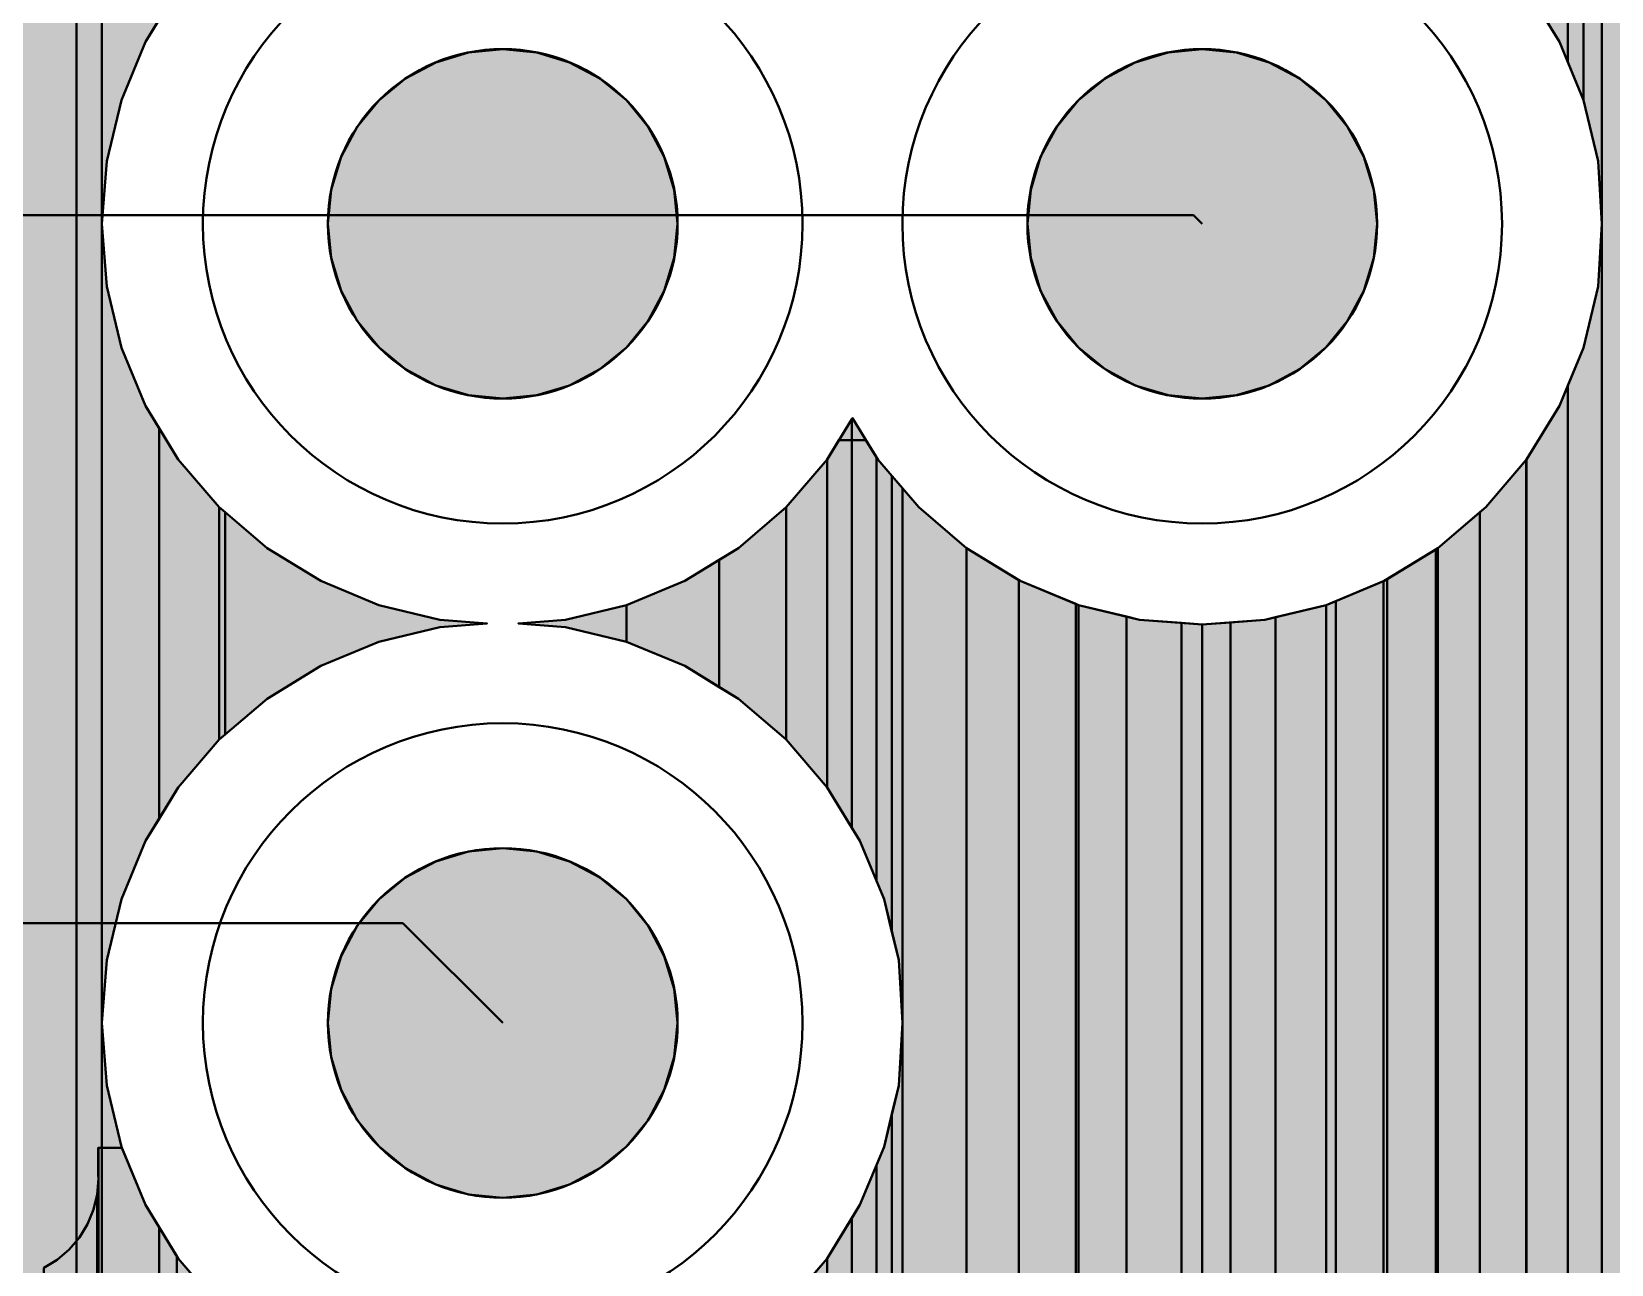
# Model space of a CAD drawing. Header units: millimetres. Extents: x 2 to 110, y 3 to 56.
# Drawn here: x 77.557 to 81.572, y 41.95 to 45.085 of the extents above; entities that cross this region are included whole.
import ezdxf

# ---------------------------------------------------------------- set-up
doc = ezdxf.new("R2010")
doc.units = ezdxf.units.MM
for name, color, linetype in [('bottom_copper', 7, 'Continuous'), ('drill_plated', 7, 'Continuous'), ('top_copper', 7, 'Continuous')]:
    doc.layers.add(name, color=color, linetype=linetype)

# ---------------------------------------------------------------- blocks, each defined once
blk = doc.blocks.new('Block21495')
at = {"layer": 'bottom_copper', "lineweight": 40}
for points in [[(1.9161, 23.8992), (1.8119, 23.8561), (1.8046, 23.8516), (1.8046, 49.3173), (1.8114, 49.3284), (1.8764, 49.4854), (1.9161, 49.6506), (1.9161, 23.8992)], [(1.8046, 41.058), (1.7952, 41.2174), (1.7579, 41.3729), (1.7179, 41.4695), (1.7179, 49.178), (1.7226, 49.1835), (1.8046, 49.3173), (1.8046, 41.058)], [(1.7179, 41.4695), (1.6967, 41.5207), (1.6131, 41.657), (1.601, 41.6712), (1.601, 49.0447), (1.6123, 49.0543), (1.7179, 49.178), (1.7179, 41.4695)], [(1.8046, 23.8516), (1.7179, 23.7984), (1.7179, 40.6465), (1.7579, 40.7431), (1.7952, 40.8986), (1.8046, 41.058), (1.8046, 23.8516)], [(1.7179, 23.7984), (1.6756, 23.7725), (1.6123, 23.7184), (1.6123, 40.4581), (1.6131, 40.459), (1.6967, 40.5953), (1.7179, 40.6465), (1.7179, 23.7984)], [(0, 39.2571), (-0.0201, 39.3409), (-0.0813, 39.4887), (-0.102, 39.5223), (-0.102, 40.5617), (-0.1004, 40.5642), (-0.0359, 40.459), (0, 40.417), (0, 39.2571)], [(1.6123, 23.7184), (1.554, 23.6686), (1.4946, 23.5991), (1.4946, 40.3249), (1.5092, 40.3374), (1.6123, 40.4581), (1.6123, 23.7184)], [(0.0266, 39.026), (0.0172, 39.1854), (0, 39.2571), (0, 40.417), (0.0266, 40.3859), (0.0266, 39.026)], [(0.1896, 24.7249), (0.0832, 24.7166), (0.0266, 24.703), (0.0266, 40.3859), (0.068, 40.3374), (0.1896, 40.2335), (0.1896, 24.7249)], [(1.4946, 23.5991), (1.4501, 23.547), (1.3821, 23.4361), (1.3821, 40.2301), (1.3876, 40.2335), (1.4946, 40.3249), (1.4946, 23.5991)], [(0.3222, 24.7229), (0.2426, 24.7291), (0.1896, 24.7249), (0.1896, 40.2335), (0.3222, 40.1522), (0.3222, 24.7229)], [(1.3821, 23.4361), (1.3665, 23.4107), (1.3053, 23.2629), (1.268, 23.1074), (1.2586, 22.9875), (1.2586, 40.1544), (1.3821, 40.2301), (1.3821, 23.4361)], [(0.4671, 24.701), (0.402, 24.7166), (0.3222, 24.7229), (0.3222, 40.1522), (0.3259, 40.1499), (0.4671, 40.0914), (0.4671, 24.701)], [(1.2492, 23.8694), (1.2119, 24.0249), (1.1507, 24.1727), (1.1281, 24.2095), (1.1281, 40.0989), (1.2492, 40.149), (1.2492, 23.8694)], [(1.2586, 23.71), (1.2492, 23.8694), (1.2492, 40.149), (1.2513, 40.1499), (1.2586, 40.1544), (1.2586, 23.71)], [(0.5963, 24.6632), (0.5575, 24.6793), (0.4671, 24.701), (0.4671, 40.0914), (0.4737, 40.0887), (0.5963, 40.0593), (0.5963, 24.6632)], [(1.1281, 24.2095), (1.0671, 24.309), (0.9752, 24.4166), (0.9752, 40.0579), (1.1035, 40.0887), (1.1281, 40.0989), (1.1281, 24.2095)], [(0.7357, 24.5995), (0.7053, 24.6181), (0.5963, 24.6632), (0.5963, 40.0593), (0.6292, 40.0514), (0.7357, 40.043), (0.7357, 24.5995)], [(0.8604, 24.5184), (0.8416, 24.5345), (0.7357, 24.5995), (0.7357, 40.043), (0.7886, 40.0389), (0.8604, 40.0445), (0.8604, 24.5184)], [(0.9752, 24.4166), (0.9632, 24.4306), (0.8604, 24.5184), (0.8604, 40.0445), (0.948, 40.0514), (0.9752, 40.0579), (0.9752, 24.4166)], [(0.0266, 24.703), (0, 24.6966), (0, 38.7949), (0.0172, 38.8666), (0.0266, 39.026), (0.0266, 24.703)], [(0, 24.6966), (-0.0723, 24.6793), (-0.102, 24.667), (-0.102, 38.5297), (-0.0813, 38.5633), (-0.0201, 38.7111), (0, 38.7949), (0, 24.6966)]]:
    blk.add_hatch(color=7, dxfattribs=at).paths.add_polyline_path(points, flags=0)
at = {"layer": 'bottom_copper', "color": 7, "lineweight": 40}
for points in [[(1.9161, 23.8992), (1.8119, 23.8561), (1.8046, 23.8516), (1.8046, 49.3173), (1.8114, 49.3284), (1.8764, 49.4854), (1.9161, 49.6506), (1.9161, 23.8992)], [(1.8046, 41.058), (1.7952, 41.2174), (1.7579, 41.3729), (1.7179, 41.4695), (1.7179, 49.178), (1.7226, 49.1835), (1.8046, 49.3173), (1.8046, 41.058)], [(1.7179, 41.4695), (1.6967, 41.5207), (1.6131, 41.657), (1.601, 41.6712), (1.601, 49.0447), (1.6123, 49.0543), (1.7179, 49.178), (1.7179, 41.4695)], [(1.8046, 23.8516), (1.7179, 23.7984), (1.7179, 40.6465), (1.7579, 40.7431), (1.7952, 40.8986), (1.8046, 41.058), (1.8046, 23.8516)], [(1.7179, 23.7984), (1.6756, 23.7725), (1.6123, 23.7184), (1.6123, 40.4581), (1.6131, 40.459), (1.6967, 40.5953), (1.7179, 40.6465), (1.7179, 23.7984)], [(0, 39.2571), (-0.0201, 39.3409), (-0.0813, 39.4887), (-0.102, 39.5223), (-0.102, 40.5617), (-0.1004, 40.5642), (-0.0359, 40.459), (0, 40.417), (0, 39.2571)], [(1.6123, 23.7184), (1.554, 23.6686), (1.4946, 23.5991), (1.4946, 40.3249), (1.5092, 40.3374), (1.6123, 40.4581), (1.6123, 23.7184)], [(0.0266, 39.026), (0.0172, 39.1854), (0, 39.2571), (0, 40.417), (0.0266, 40.3859), (0.0266, 39.026)], [(0.1896, 24.7249), (0.0832, 24.7166), (0.0266, 24.703), (0.0266, 40.3859), (0.068, 40.3374), (0.1896, 40.2335), (0.1896, 24.7249)], [(1.4946, 23.5991), (1.4501, 23.547), (1.3821, 23.4361), (1.3821, 40.2301), (1.3876, 40.2335), (1.4946, 40.3249), (1.4946, 23.5991)], [(0.3222, 24.7229), (0.2426, 24.7291), (0.1896, 24.7249), (0.1896, 40.2335), (0.3222, 40.1522), (0.3222, 24.7229)], [(1.3821, 23.4361), (1.3665, 23.4107), (1.3053, 23.2629), (1.268, 23.1074), (1.2586, 22.9875), (1.2586, 40.1544), (1.3821, 40.2301), (1.3821, 23.4361)], [(0.4671, 24.701), (0.402, 24.7166), (0.3222, 24.7229), (0.3222, 40.1522), (0.3259, 40.1499), (0.4671, 40.0914), (0.4671, 24.701)], [(1.2492, 23.8694), (1.2119, 24.0249), (1.1507, 24.1727), (1.1281, 24.2095), (1.1281, 40.0989), (1.2492, 40.149), (1.2492, 23.8694)], [(1.2586, 23.71), (1.2492, 23.8694), (1.2492, 40.149), (1.2513, 40.1499), (1.2586, 40.1544), (1.2586, 23.71)], [(0.5963, 24.6632), (0.5575, 24.6793), (0.4671, 24.701), (0.4671, 40.0914), (0.4737, 40.0887), (0.5963, 40.0593), (0.5963, 24.6632)], [(1.1281, 24.2095), (1.0671, 24.309), (0.9752, 24.4166), (0.9752, 40.0579), (1.1035, 40.0887), (1.1281, 40.0989), (1.1281, 24.2095)], [(0.7357, 24.5995), (0.7053, 24.6181), (0.5963, 24.6632), (0.5963, 40.0593), (0.6292, 40.0514), (0.7357, 40.043), (0.7357, 24.5995)], [(0.8604, 24.5184), (0.8416, 24.5345), (0.7357, 24.5995), (0.7357, 40.043), (0.7886, 40.0389), (0.8604, 40.0445), (0.8604, 24.5184)], [(0.9752, 24.4166), (0.9632, 24.4306), (0.8604, 24.5184), (0.8604, 40.0445), (0.948, 40.0514), (0.9752, 40.0579), (0.9752, 24.4166)], [(0.0266, 24.703), (0, 24.6966), (0, 38.7949), (0.0172, 38.8666), (0.0266, 39.026), (0.0266, 24.703)], [(0, 24.6966), (-0.0723, 24.6793), (-0.102, 24.667), (-0.102, 38.5297), (-0.0813, 38.5633), (-0.0201, 38.7111), (0, 38.7949), (0, 24.6966)]]:
    blk.add_lwpolyline(points, close=True, dxfattribs=at)
blk = doc.blocks.new('Block22362')
at = {"layer": 'bottom_copper', "lineweight": 40}
for points in [[(1.5279, 24.667), (1.465, 24.641), (1.465, 38.427), (1.5279, 38.5297), (1.5279, 24.667)], [(1.465, 24.641), (1.4098, 24.6181), (1.4098, 38.3624), (1.465, 38.427), (1.465, 24.641)]]:
    blk.add_hatch(color=7, dxfattribs=at).paths.add_polyline_path(points, flags=0)
at = {"layer": 'bottom_copper', "color": 7, "lineweight": 40}
for points in [[(1.5279, 24.667), (1.465, 24.641), (1.465, 38.427), (1.5279, 38.5297), (1.5279, 24.667)], [(1.465, 24.641), (1.4098, 24.6181), (1.4098, 38.3624), (1.465, 38.427), (1.465, 24.641)]]:
    blk.add_lwpolyline(points, close=True, dxfattribs=at)
blk = doc.blocks.new('Block23461')
at = {"layer": 'bottom_copper', "lineweight": 40}
for points in [[(2.097, 2.436), (1.9521, 2.5248), (1.9521, 48.8753), (1.9849, 48.8552), (2.097, 48.8088), (2.097, 2.436)], [(2.1614, 2.381), (2.097, 2.436), (2.097, 48.8088), (2.1419, 48.7902), (2.1614, 48.7855), (2.1614, 2.381)], [(2.3071, 41.5773), (2.2724, 41.5207), (2.2112, 41.3729), (2.1739, 41.2174), (2.1614, 41.058), (2.1614, 48.7855), (2.3071, 48.7505), (2.3071, 41.5773)], [(2.3071, 39.5453), (2.2724, 39.4887), (2.2112, 39.3409), (2.1739, 39.1854), (2.1614, 39.026), (2.1614, 41.058), (2.1739, 40.8986), (2.2112, 40.7431), (2.2724, 40.5953), (2.3071, 40.5387), (2.3071, 39.5453)], [(2.4599, 39.7466), (2.356, 39.625), (2.3071, 39.5453), (2.3071, 40.5387), (2.356, 40.459), (2.4599, 40.3374), (2.4599, 39.7466)], [(2.4748, 39.7594), (2.4599, 39.7466), (2.4599, 40.3374), (2.4748, 40.3246), (2.4748, 39.7594)], [(2.3071, 2.2309), (2.2262, 2.3257), (2.1614, 2.381), (2.1614, 39.026), (2.1739, 38.8666), (2.2112, 38.7111), (2.2724, 38.5633), (2.3071, 38.5067), (2.3071, 2.2309)], [(2.4599, 1.968), (2.4253, 2.0516), (2.3365, 2.1965), (2.3071, 2.2309), (2.3071, 38.5067), (2.356, 38.427), (2.4599, 38.3054), (2.4599, 1.968)]]:
    blk.add_hatch(color=7, dxfattribs=at).paths.add_polyline_path(points, flags=0)
at = {"layer": 'bottom_copper', "color": 7, "lineweight": 40}
for points in [[(2.097, 2.436), (1.9521, 2.5248), (1.9521, 48.8753), (1.9849, 48.8552), (2.097, 48.8088), (2.097, 2.436)], [(2.1614, 2.381), (2.097, 2.436), (2.097, 48.8088), (2.1419, 48.7902), (2.1614, 48.7855), (2.1614, 2.381)], [(2.3071, 41.5773), (2.2724, 41.5207), (2.2112, 41.3729), (2.1739, 41.2174), (2.1614, 41.058), (2.1614, 48.7855), (2.3071, 48.7505), (2.3071, 41.5773)], [(2.3071, 39.5453), (2.2724, 39.4887), (2.2112, 39.3409), (2.1739, 39.1854), (2.1614, 39.026), (2.1614, 41.058), (2.1739, 40.8986), (2.2112, 40.7431), (2.2724, 40.5953), (2.3071, 40.5387), (2.3071, 39.5453)], [(2.4599, 39.7466), (2.356, 39.625), (2.3071, 39.5453), (2.3071, 40.5387), (2.356, 40.459), (2.4599, 40.3374), (2.4599, 39.7466)], [(2.4748, 39.7594), (2.4599, 39.7466), (2.4599, 40.3374), (2.4748, 40.3246), (2.4748, 39.7594)], [(2.3071, 2.2309), (2.2262, 2.3257), (2.1614, 2.381), (2.1614, 39.026), (2.1739, 38.8666), (2.2112, 38.7111), (2.2724, 38.5633), (2.3071, 38.5067), (2.3071, 2.2309)], [(2.4599, 1.968), (2.4253, 2.0516), (2.3365, 2.1965), (2.3071, 2.2309), (2.3071, 38.5067), (2.356, 38.427), (2.4599, 38.3054), (2.4599, 1.968)]]:
    blk.add_lwpolyline(points, close=True, dxfattribs=at)
blk = doc.blocks.new('Block61565')
at = {"layer": 'top_copper', "lineweight": 40}
for points in [[(3.9138, 10.0866), (3.8526, 10.2344), (3.769, 10.3707), (3.6651, 10.4923), (3.6651, 16.6807), (3.9138, 16.6807), (3.9138, 10.0866)], [(3.9605, 9.7717), (3.9511, 9.9311), (3.9138, 10.0866), (3.9138, 16.6807), (3.9605, 16.6807), (3.9605, 9.7717)], [(6.2117, 5.8347), (6.0074, 5.8347), (5.9925, 5.8359), (5.9327, 5.8312), (5.8744, 5.8172), (5.819, 5.7942), (5.7679, 5.7629), (5.7223, 5.7239), (5.7125, 5.7126), (3.9605, 3.9606), (3.9605, 16.6807), (6.2117, 16.6807), (6.2117, 5.8347)], [(3.9605, 3.9606), (3.769, 3.7691), (3.769, 9.1727), (3.8526, 9.309), (3.9138, 9.4568), (3.9511, 9.6123), (3.9605, 9.7717), (3.9605, 3.9606)], [(2.1165, 8.1012), (2.0746, 8.2024), (1.991, 8.3387), (1.991, 9.1727), (2.0212, 9.222), (2.0898, 9.222), (2.1165, 9.1784), (2.1165, 8.1012)], [(1.991, 8.3387), (1.8871, 8.4603), (1.8871, 9.0511), (1.991, 9.1727), (1.991, 8.3387)], [(2.1825, 7.7397), (2.1731, 7.8991), (2.1358, 8.0546), (2.1165, 8.1012), (2.1165, 9.1784), (2.12, 9.1727), (2.1825, 9.0996), (2.1825, 7.7397)], [(3.769, 3.7691), (3.5435, 3.5436), (3.5435, 8.9472), (3.6651, 9.0511), (3.769, 9.1727), (3.769, 3.7691)], [(2.3455, 2.3455), (2.1825, 2.1825), (2.1825, 9.0996), (2.2239, 9.0511), (2.3455, 8.9472), (2.3455, 2.3455)], [(1.8871, 8.4603), (1.7655, 8.5642), (1.717, 8.5939), (1.717, 8.9175), (1.7655, 8.9472), (1.8871, 9.0511), (1.8871, 8.4603)], [(1.717, 8.5939), (1.6292, 8.6478), (1.4814, 8.709), (1.4814, 8.8024), (1.6292, 8.8636), (1.717, 8.9175), (1.717, 8.5939)], [(2.6296, 2.6296), (2.3455, 2.3455), (2.3455, 8.9472), (2.4818, 8.8636), (2.6296, 8.8024), (2.6296, 2.6296)], [(3.5435, 3.5436), (3.2594, 3.2595), (3.2594, 8.8024), (3.4072, 8.8636), (3.5435, 8.9472), (3.5435, 3.5436)], [(1.4814, 8.709), (1.3259, 8.7463), (1.2063, 8.7557), (1.3259, 8.7651), (1.4814, 8.8024), (1.4814, 8.709)], [(2.9445, 2.9446), (2.6296, 2.6296), (2.6296, 8.8024), (2.7851, 8.7651), (2.9445, 8.7526), (2.9445, 2.9446)], [(3.2594, 3.2595), (2.9445, 2.9446), (2.9445, 8.7526), (3.1039, 8.7651), (3.2594, 8.8024), (3.2594, 3.2595)], [(2.1825, 2.1825), (2.1165, 2.1165), (2.1165, 7.3782), (2.1358, 7.4248), (2.1731, 7.5803), (2.1825, 7.7397), (2.1825, 2.1825)], [(0.1391, 7.3437), (0.1383, 7.3536), (0.1383, 7.4222), (0.1391, 7.4222), (0.1391, 7.3437)], [(0.3385, 0.3385), (0.1391, 0.1391), (0.1391, 7.4222), (0.1983, 7.4222), (0.2584, 7.277), (0.3385, 7.1464), (0.3385, 0.3385)], [(2.1165, 2.1165), (1.991, 1.991), (1.991, 7.1407), (2.0746, 7.277), (2.1165, 7.3782), (2.1165, 2.1165)], [(0.1391, 0.1391), (0.136, 0.136), (0.136, 7.3038), (0.1391, 7.3437), (0.1391, 0.1391)], [(0.136, 0.136), (0, 0), (0, 7.1167), (0.0341, 7.1376), (0.0645, 7.1635), (0.0904, 7.1939), (0.1113, 7.228), (0.1266, 7.265), (0.136, 7.3038), (0.136, 0.136)], [(0.4459, 0.4459), (0.3385, 0.3385), (0.3385, 7.1464), (0.342, 7.1407), (0.4459, 7.0191), (0.4459, 0.4459)], [(1.991, 1.991), (1.8871, 1.8871), (1.8871, 7.0191), (1.991, 7.1407), (1.991, 1.991)]]:
    blk.add_hatch(color=7, dxfattribs=at).paths.add_polyline_path(points, flags=0)
at = {"layer": 'top_copper', "color": 7, "lineweight": 40}
for points in [[(3.9138, 10.0866), (3.8526, 10.2344), (3.769, 10.3707), (3.6651, 10.4923), (3.6651, 16.6807), (3.9138, 16.6807), (3.9138, 10.0866)], [(3.9605, 9.7717), (3.9511, 9.9311), (3.9138, 10.0866), (3.9138, 16.6807), (3.9605, 16.6807), (3.9605, 9.7717)], [(6.2117, 5.8347), (6.0074, 5.8347), (5.9925, 5.8359), (5.9327, 5.8312), (5.8744, 5.8172), (5.819, 5.7942), (5.7679, 5.7629), (5.7223, 5.7239), (5.7125, 5.7126), (3.9605, 3.9606), (3.9605, 16.6807), (6.2117, 16.6807), (6.2117, 5.8347)], [(3.9605, 3.9606), (3.769, 3.7691), (3.769, 9.1727), (3.8526, 9.309), (3.9138, 9.4568), (3.9511, 9.6123), (3.9605, 9.7717), (3.9605, 3.9606)], [(2.1165, 8.1012), (2.0746, 8.2024), (1.991, 8.3387), (1.991, 9.1727), (2.0212, 9.222), (2.0898, 9.222), (2.1165, 9.1784), (2.1165, 8.1012)], [(1.991, 8.3387), (1.8871, 8.4603), (1.8871, 9.0511), (1.991, 9.1727), (1.991, 8.3387)], [(2.1825, 7.7397), (2.1731, 7.8991), (2.1358, 8.0546), (2.1165, 8.1012), (2.1165, 9.1784), (2.12, 9.1727), (2.1825, 9.0996), (2.1825, 7.7397)], [(3.769, 3.7691), (3.5435, 3.5436), (3.5435, 8.9472), (3.6651, 9.0511), (3.769, 9.1727), (3.769, 3.7691)], [(2.3455, 2.3455), (2.1825, 2.1825), (2.1825, 9.0996), (2.2239, 9.0511), (2.3455, 8.9472), (2.3455, 2.3455)], [(1.8871, 8.4603), (1.7655, 8.5642), (1.717, 8.5939), (1.717, 8.9175), (1.7655, 8.9472), (1.8871, 9.0511), (1.8871, 8.4603)], [(1.717, 8.5939), (1.6292, 8.6478), (1.4814, 8.709), (1.4814, 8.8024), (1.6292, 8.8636), (1.717, 8.9175), (1.717, 8.5939)], [(2.6296, 2.6296), (2.3455, 2.3455), (2.3455, 8.9472), (2.4818, 8.8636), (2.6296, 8.8024), (2.6296, 2.6296)], [(3.5435, 3.5436), (3.2594, 3.2595), (3.2594, 8.8024), (3.4072, 8.8636), (3.5435, 8.9472), (3.5435, 3.5436)], [(1.4814, 8.709), (1.3259, 8.7463), (1.2063, 8.7557), (1.3259, 8.7651), (1.4814, 8.8024), (1.4814, 8.709)], [(2.9445, 2.9446), (2.6296, 2.6296), (2.6296, 8.8024), (2.7851, 8.7651), (2.9445, 8.7526), (2.9445, 2.9446)], [(3.2594, 3.2595), (2.9445, 2.9446), (2.9445, 8.7526), (3.1039, 8.7651), (3.2594, 8.8024), (3.2594, 3.2595)], [(2.1825, 2.1825), (2.1165, 2.1165), (2.1165, 7.3782), (2.1358, 7.4248), (2.1731, 7.5803), (2.1825, 7.7397), (2.1825, 2.1825)], [(0.1391, 7.3437), (0.1383, 7.3536), (0.1383, 7.4222), (0.1391, 7.4222), (0.1391, 7.3437)], [(0.3385, 0.3385), (0.1391, 0.1391), (0.1391, 7.4222), (0.1983, 7.4222), (0.2584, 7.277), (0.3385, 7.1464), (0.3385, 0.3385)], [(2.1165, 2.1165), (1.991, 1.991), (1.991, 7.1407), (2.0746, 7.277), (2.1165, 7.3782), (2.1165, 2.1165)], [(0.1391, 0.1391), (0.136, 0.136), (0.136, 7.3038), (0.1391, 7.3437), (0.1391, 0.1391)], [(0.136, 0.136), (0, 0), (0, 7.1167), (0.0341, 7.1376), (0.0645, 7.1635), (0.0904, 7.1939), (0.1113, 7.228), (0.1266, 7.265), (0.136, 7.3038), (0.136, 0.136)], [(0.4459, 0.4459), (0.3385, 0.3385), (0.3385, 7.1464), (0.342, 7.1407), (0.4459, 7.0191), (0.4459, 0.4459)], [(1.991, 1.991), (1.8871, 1.8871), (1.8871, 7.0191), (1.991, 7.1407), (1.991, 1.991)]]:
    blk.add_lwpolyline(points, close=True, dxfattribs=at)

msp = doc.modelspace()

# ---------------------------------------------------------------- hatches: boundary and pattern name
at = {"layer": 'bottom_copper', "lineweight": 40}
for points in [[(79.19, 44.5093), (79.1647, 44.4259), (79.1236, 44.349), (79.0683, 44.2817), (79.001, 44.2264), (78.9241, 44.1853), (78.8407, 44.16), (78.754, 44.1515), (78.6673, 44.16), (78.5839, 44.1853), (78.507, 44.2264), (78.4397, 44.2817), (78.3844, 44.349), (78.3433, 44.4259), (78.318, 44.5093), (78.3095, 44.596), (78.318, 44.6827), (78.3433, 44.7661), (78.3844, 44.843), (78.4397, 44.9103), (78.507, 44.9656), (78.5839, 45.0067), (78.6673, 45.032), (78.754, 45.0405), (78.8407, 45.032), (78.9241, 45.0067), (79.001, 44.9656), (79.0683, 44.9103), (79.1236, 44.843), (79.1647, 44.7661), (79.19, 44.6827), (79.1985, 44.596), (79.19, 44.5093)], [(80.968, 44.5093), (80.9427, 44.4259), (80.9016, 44.349), (80.8463, 44.2817), (80.779, 44.2264), (80.7021, 44.1853), (80.6187, 44.16), (80.532, 44.1515), (80.4453, 44.16), (80.3619, 44.1853), (80.285, 44.2264), (80.2177, 44.2817), (80.1624, 44.349), (80.1213, 44.4259), (80.096, 44.5093), (80.0875, 44.596), (80.096, 44.6827), (80.1213, 44.7661), (80.1624, 44.843), (80.2177, 44.9103), (80.285, 44.9656), (80.3619, 45.0067), (80.4453, 45.032), (80.532, 45.0405), (80.6187, 45.032), (80.7021, 45.0067), (80.779, 44.9656), (80.8463, 44.9103), (80.9016, 44.843), (80.9427, 44.7661), (80.968, 44.6827), (80.9765, 44.596), (80.968, 44.5093)], [(79.6414, 43.0603), (79.5785, 43.163), (79.4746, 43.2846), (79.353, 43.3885), (79.2167, 43.4721), (79.0689, 43.5333), (78.9134, 43.5706), (78.7938, 43.58), (78.9134, 43.5894), (79.0689, 43.6267), (79.2167, 43.6879), (79.353, 43.7715), (79.4746, 43.8754), (79.5785, 43.997), (79.6414, 44.0997), (79.6414, 43.0603)], [(78.5946, 43.5706), (78.4391, 43.5333), (78.2913, 43.4721), (78.155, 43.3885), (78.0483, 43.2974), (78.0483, 43.8626), (78.155, 43.7715), (78.2913, 43.6879), (78.4391, 43.6267), (78.5946, 43.5894), (78.7142, 43.58), (78.5946, 43.5706)], [(79.19, 42.4773), (79.1647, 42.3939), (79.1236, 42.317), (79.0683, 42.2497), (79.001, 42.1944), (78.9241, 42.1533), (78.8407, 42.128), (78.754, 42.1195), (78.6673, 42.128), (78.5839, 42.1533), (78.507, 42.1944), (78.4397, 42.2497), (78.3844, 42.317), (78.3433, 42.3939), (78.318, 42.4773), (78.3095, 42.564), (78.318, 42.6507), (78.3433, 42.7341), (78.3844, 42.811), (78.4397, 42.8783), (78.507, 42.9336), (78.5839, 42.9747), (78.6673, 43), (78.754, 43.0085), (78.8407, 43), (78.9241, 42.9747), (79.001, 42.9336), (79.0683, 42.8783), (79.1236, 42.811), (79.1647, 42.7341), (79.19, 42.6507), (79.1985, 42.564), (79.19, 42.4773)]]:
    msp.add_hatch(color=7, dxfattribs=at).paths.add_polyline_path(points, flags=0)
at = {"layer": 'drill_plated', "lineweight": 40}
for points in [[(79.19, 44.5093), (79.1647, 44.4259), (79.1236, 44.349), (79.0683, 44.2817), (79.001, 44.2264), (78.9241, 44.1853), (78.8407, 44.16), (78.754, 44.1515), (78.6673, 44.16), (78.5839, 44.1853), (78.507, 44.2264), (78.4397, 44.2817), (78.3844, 44.349), (78.3433, 44.4259), (78.318, 44.5093), (78.3095, 44.596), (78.318, 44.6827), (78.3433, 44.7661), (78.3844, 44.843), (78.4397, 44.9103), (78.507, 44.9656), (78.5839, 45.0067), (78.6673, 45.032), (78.754, 45.0405), (78.8407, 45.032), (78.9241, 45.0067), (79.001, 44.9656), (79.0683, 44.9103), (79.1236, 44.843), (79.1647, 44.7661), (79.19, 44.6827), (79.1985, 44.596), (79.19, 44.5093)], [(80.968, 44.5093), (80.9427, 44.4259), (80.9016, 44.349), (80.8463, 44.2817), (80.779, 44.2264), (80.7021, 44.1853), (80.6187, 44.16), (80.532, 44.1515), (80.4453, 44.16), (80.3619, 44.1853), (80.285, 44.2264), (80.2177, 44.2817), (80.1624, 44.349), (80.1213, 44.4259), (80.096, 44.5093), (80.0875, 44.596), (80.096, 44.6827), (80.1213, 44.7661), (80.1624, 44.843), (80.2177, 44.9103), (80.285, 44.9656), (80.3619, 45.0067), (80.4453, 45.032), (80.532, 45.0405), (80.6187, 45.032), (80.7021, 45.0067), (80.779, 44.9656), (80.8463, 44.9103), (80.9016, 44.843), (80.9427, 44.7661), (80.968, 44.6827), (80.9765, 44.596), (80.968, 44.5093)], [(79.19, 42.4773), (79.1647, 42.3939), (79.1236, 42.317), (79.0683, 42.2497), (79.001, 42.1944), (78.9241, 42.1533), (78.8407, 42.128), (78.754, 42.1195), (78.6673, 42.128), (78.5839, 42.1533), (78.507, 42.1944), (78.4397, 42.2497), (78.3844, 42.317), (78.3433, 42.3939), (78.318, 42.4773), (78.3095, 42.564), (78.318, 42.6507), (78.3433, 42.7341), (78.3844, 42.811), (78.4397, 42.8783), (78.507, 42.9336), (78.5839, 42.9747), (78.6673, 43), (78.754, 43.0085), (78.8407, 43), (78.9241, 42.9747), (79.001, 42.9336), (79.0683, 42.8783), (79.1236, 42.811), (79.1647, 42.7341), (79.19, 42.6507), (79.1985, 42.564), (79.19, 42.4773)]]:
    msp.add_hatch(color=7, dxfattribs=at).paths.add_polyline_path(points, flags=0)
at = {"layer": 'top_copper', "lineweight": 40}
for points in [[(79.19, 44.5093), (79.1647, 44.4259), (79.1236, 44.349), (79.0683, 44.2817), (79.001, 44.2264), (78.9241, 44.1853), (78.8407, 44.16), (78.754, 44.1515), (78.6673, 44.16), (78.5839, 44.1853), (78.507, 44.2264), (78.4397, 44.2817), (78.3844, 44.349), (78.3433, 44.4259), (78.318, 44.5093), (78.3095, 44.596), (78.318, 44.6827), (78.3433, 44.7661), (78.3844, 44.843), (78.4397, 44.9103), (78.507, 44.9656), (78.5839, 45.0067), (78.6673, 45.032), (78.754, 45.0405), (78.8407, 45.032), (78.9241, 45.0067), (79.001, 44.9656), (79.0683, 44.9103), (79.1236, 44.843), (79.1647, 44.7661), (79.19, 44.6827), (79.1985, 44.596), (79.19, 44.5093)], [(80.968, 44.5093), (80.9427, 44.4259), (80.9016, 44.349), (80.8463, 44.2817), (80.779, 44.2264), (80.7021, 44.1853), (80.6187, 44.16), (80.532, 44.1515), (80.4453, 44.16), (80.3619, 44.1853), (80.285, 44.2264), (80.2177, 44.2817), (80.1624, 44.349), (80.1213, 44.4259), (80.096, 44.5093), (80.0875, 44.596), (80.096, 44.6827), (80.1213, 44.7661), (80.1624, 44.843), (80.2177, 44.9103), (80.285, 44.9656), (80.3619, 45.0067), (80.4453, 45.032), (80.532, 45.0405), (80.6187, 45.032), (80.7021, 45.0067), (80.779, 44.9656), (80.8463, 44.9103), (80.9016, 44.843), (80.9427, 44.7661), (80.968, 44.6827), (80.9765, 44.596), (80.968, 44.5093)], [(79.19, 42.4773), (79.1647, 42.3939), (79.1236, 42.317), (79.0683, 42.2497), (79.001, 42.1944), (78.9241, 42.1533), (78.8407, 42.128), (78.754, 42.1195), (78.6673, 42.128), (78.5839, 42.1533), (78.507, 42.1944), (78.4397, 42.2497), (78.3844, 42.317), (78.3433, 42.3939), (78.318, 42.4773), (78.3095, 42.564), (78.318, 42.6507), (78.3433, 42.7341), (78.3844, 42.811), (78.4397, 42.8783), (78.507, 42.9336), (78.5839, 42.9747), (78.6673, 43), (78.754, 43.0085), (78.8407, 43), (78.9241, 42.9747), (79.001, 42.9336), (79.0683, 42.8783), (79.1236, 42.811), (79.1647, 42.7341), (79.19, 42.6507), (79.1985, 42.564), (79.19, 42.4773)]]:
    msp.add_hatch(color=7, dxfattribs=at).paths.add_polyline_path(points, flags=0)

# ---------------------------------------------------------------- linework, layer by layer
at = {"layer": 'bottom_copper', "color": 7, "lineweight": 40}
for p, q in [((77.9295, 45.195), (77.8459, 45.0587)), ((81.4401, 45.0587), (81.3565, 45.195)), ((77.8459, 45.0587), (77.7847, 44.9109)), ((81.5013, 44.9109), (81.4401, 45.0587)), ((77.7847, 44.9109), (77.7474, 44.7554)), ((81.5386, 44.7554), (81.5013, 44.9109)), ((77.7474, 44.7554), (77.7349, 44.596)), ((81.548, 44.596), (81.5386, 44.7554)), ((77.7349, 44.596), (77.7474, 44.4366)), ((81.5386, 44.4366), (81.548, 44.596)), ((77.7474, 44.4366), (77.7847, 44.2811)), ((81.5013, 44.2811), (81.5386, 44.4366)), ((77.7847, 44.2811), (77.8459, 44.1333)), ((81.4401, 44.1333), (81.5013, 44.2811)), ((77.8459, 44.1333), (77.9295, 43.997)), ((81.3565, 43.997), (81.4401, 44.1333)), ((79.5785, 43.997), (79.6414, 44.0997)), ((79.6414, 44.0997), (79.643, 44.1022)), ((79.6414, 43.0603), (79.6414, 44.0997)), ((79.6414, 44.0997), (79.6414, 43.0603)), ((79.643, 44.1022), (79.7075, 43.997)), ((77.9295, 43.997), (78.0334, 43.8754)), ((79.4746, 43.8754), (79.5785, 43.997)), ((79.7075, 43.997), (79.8114, 43.8754)), ((81.2526, 43.8754), (81.3565, 43.997)), ((78.0334, 43.8754), (78.0483, 43.8626)), ((78.0483, 43.2974), (78.0483, 43.8626)), ((78.0483, 43.8626), (78.155, 43.7715)), ((78.0483, 43.8626), (78.0483, 43.2974)), ((79.353, 43.7715), (79.4746, 43.8754)), ((79.8114, 43.8754), (79.933, 43.7715)), ((81.131, 43.7715), (81.2526, 43.8754)), ((78.155, 43.7715), (78.2913, 43.6879)), ((79.2167, 43.6879), (79.353, 43.7715)), ((79.933, 43.7715), (80.0693, 43.6879)), ((80.9947, 43.6879), (81.131, 43.7715)), ((78.2913, 43.6879), (78.4391, 43.6267)), ((79.0689, 43.6267), (79.2167, 43.6879)), ((80.0693, 43.6879), (80.2171, 43.6267)), ((80.8469, 43.6267), (80.9947, 43.6879)), ((78.4391, 43.6267), (78.5946, 43.5894)), ((78.9134, 43.5894), (79.0689, 43.6267)), ((80.2171, 43.6267), (80.3726, 43.5894)), ((80.6914, 43.5894), (80.8469, 43.6267)), ((78.5946, 43.5706), (78.4391, 43.5333)), ((78.5946, 43.5894), (78.7142, 43.58)), ((78.7142, 43.58), (78.5946, 43.5706)), ((78.7938, 43.58), (78.9134, 43.5894)), ((78.9134, 43.5706), (78.7938, 43.58)), ((79.0689, 43.5333), (78.9134, 43.5706)), ((80.3726, 43.5894), (80.532, 43.5769)), ((80.532, 43.5769), (80.6914, 43.5894)), ((78.4391, 43.5333), (78.2913, 43.4721)), ((79.2167, 43.4721), (79.0689, 43.5333)), ((78.2913, 43.4721), (78.155, 43.3885)), ((79.353, 43.3885), (79.2167, 43.4721)), ((78.155, 43.3885), (78.0483, 43.2974)), ((79.4746, 43.2846), (79.353, 43.3885)), ((78.0483, 43.2974), (78.0334, 43.2846)), ((78.0334, 43.2846), (77.9295, 43.163)), ((79.5785, 43.163), (79.4746, 43.2846)), ((77.9295, 43.163), (77.8459, 43.0267)), ((79.6414, 43.0603), (79.5785, 43.163)), ((79.6621, 43.0267), (79.6414, 43.0603)), ((77.8459, 43.0267), (77.7847, 42.8789)), ((79.7233, 42.8789), (79.6621, 43.0267)), ((77.7847, 42.8789), (77.7474, 42.7234)), ((79.7606, 42.7234), (79.7233, 42.8789)), ((77.7474, 42.7234), (77.7349, 42.564)), ((79.77, 42.564), (79.7606, 42.7234)), ((77.7349, 42.564), (77.7474, 42.4046)), ((79.7606, 42.4046), (79.77, 42.564)), ((77.7474, 42.4046), (77.7847, 42.2491)), ((79.7233, 42.2491), (79.7606, 42.4046)), ((77.7847, 42.2491), (77.8459, 42.1013)), ((79.6621, 42.1013), (79.7233, 42.2491)), ((77.8459, 42.1013), (77.9295, 41.965)), ((79.6414, 42.0677), (79.6621, 42.1013)), ((79.5785, 41.965), (79.6414, 42.0677)), ((79.6414, 28.205), (79.6414, 42.0677)), ((79.6414, 42.0677), (79.6414, 28.205)), ((77.9295, 41.965), (78.0334, 41.8434)), ((79.4746, 41.8434), (79.5785, 41.965))]:
    msp.add_line(p, q, dxfattribs=at)
for points in [[(79.19, 44.5093), (79.1647, 44.4259), (79.1236, 44.349), (79.0683, 44.2817), (79.001, 44.2264), (78.9241, 44.1853), (78.8407, 44.16), (78.754, 44.1515), (78.6673, 44.16), (78.5839, 44.1853), (78.507, 44.2264), (78.4397, 44.2817), (78.3844, 44.349), (78.3433, 44.4259), (78.318, 44.5093), (78.3095, 44.596), (78.318, 44.6827), (78.3433, 44.7661), (78.3844, 44.843), (78.4397, 44.9103), (78.507, 44.9656), (78.5839, 45.0067), (78.6673, 45.032), (78.754, 45.0405), (78.8407, 45.032), (78.9241, 45.0067), (79.001, 44.9656), (79.0683, 44.9103), (79.1236, 44.843), (79.1647, 44.7661), (79.19, 44.6827), (79.1985, 44.596), (79.19, 44.5093)], [(80.968, 44.5093), (80.9427, 44.4259), (80.9016, 44.349), (80.8463, 44.2817), (80.779, 44.2264), (80.7021, 44.1853), (80.6187, 44.16), (80.532, 44.1515), (80.4453, 44.16), (80.3619, 44.1853), (80.285, 44.2264), (80.2177, 44.2817), (80.1624, 44.349), (80.1213, 44.4259), (80.096, 44.5093), (80.0875, 44.596), (80.096, 44.6827), (80.1213, 44.7661), (80.1624, 44.843), (80.2177, 44.9103), (80.285, 44.9656), (80.3619, 45.0067), (80.4453, 45.032), (80.532, 45.0405), (80.6187, 45.032), (80.7021, 45.0067), (80.779, 44.9656), (80.8463, 44.9103), (80.9016, 44.843), (80.9427, 44.7661), (80.968, 44.6827), (80.9765, 44.596), (80.968, 44.5093)], [(79.6414, 43.0603), (79.5785, 43.163), (79.4746, 43.2846), (79.353, 43.3885), (79.2167, 43.4721), (79.0689, 43.5333), (78.9134, 43.5706), (78.7938, 43.58), (78.9134, 43.5894), (79.0689, 43.6267), (79.2167, 43.6879), (79.353, 43.7715), (79.4746, 43.8754), (79.5785, 43.997), (79.6414, 44.0997), (79.6414, 43.0603)], [(78.5946, 43.5706), (78.4391, 43.5333), (78.2913, 43.4721), (78.155, 43.3885), (78.0483, 43.2974), (78.0483, 43.8626), (78.155, 43.7715), (78.2913, 43.6879), (78.4391, 43.6267), (78.5946, 43.5894), (78.7142, 43.58), (78.5946, 43.5706)], [(79.19, 42.4773), (79.1647, 42.3939), (79.1236, 42.317), (79.0683, 42.2497), (79.001, 42.1944), (78.9241, 42.1533), (78.8407, 42.128), (78.754, 42.1195), (78.6673, 42.128), (78.5839, 42.1533), (78.507, 42.1944), (78.4397, 42.2497), (78.3844, 42.317), (78.3433, 42.3939), (78.318, 42.4773), (78.3095, 42.564), (78.318, 42.6507), (78.3433, 42.7341), (78.3844, 42.811), (78.4397, 42.8783), (78.507, 42.9336), (78.5839, 42.9747), (78.6673, 43), (78.754, 43.0085), (78.8407, 43), (78.9241, 42.9747), (79.001, 42.9336), (79.0683, 42.8783), (79.1236, 42.811), (79.1647, 42.7341), (79.19, 42.6507), (79.1985, 42.564), (79.19, 42.4773)]]:
    msp.add_lwpolyline(points, close=True, dxfattribs=at)
for centre, major_axis in [((78.754, 44.596), (0.762, 0)), ((80.532, 44.596), (0.762, 0)), ((78.754, 44.596), (0.4445, 0)), ((80.532, 44.596), (0.4445, 0)), ((78.754, 42.564), (0.762, 0)), ((78.754, 42.564), (0.4445, 0))]:
    msp.add_ellipse(centre, major_axis=major_axis, ratio=1, dxfattribs=at)
at = {"layer": 'drill_plated', "color": 7, "lineweight": 40}
for points in [[(79.19, 44.5093), (79.1647, 44.4259), (79.1236, 44.349), (79.0683, 44.2817), (79.001, 44.2264), (78.9241, 44.1853), (78.8407, 44.16), (78.754, 44.1515), (78.6673, 44.16), (78.5839, 44.1853), (78.507, 44.2264), (78.4397, 44.2817), (78.3844, 44.349), (78.3433, 44.4259), (78.318, 44.5093), (78.3095, 44.596), (78.318, 44.6827), (78.3433, 44.7661), (78.3844, 44.843), (78.4397, 44.9103), (78.507, 44.9656), (78.5839, 45.0067), (78.6673, 45.032), (78.754, 45.0405), (78.8407, 45.032), (78.9241, 45.0067), (79.001, 44.9656), (79.0683, 44.9103), (79.1236, 44.843), (79.1647, 44.7661), (79.19, 44.6827), (79.1985, 44.596), (79.19, 44.5093)], [(80.968, 44.5093), (80.9427, 44.4259), (80.9016, 44.349), (80.8463, 44.2817), (80.779, 44.2264), (80.7021, 44.1853), (80.6187, 44.16), (80.532, 44.1515), (80.4453, 44.16), (80.3619, 44.1853), (80.285, 44.2264), (80.2177, 44.2817), (80.1624, 44.349), (80.1213, 44.4259), (80.096, 44.5093), (80.0875, 44.596), (80.096, 44.6827), (80.1213, 44.7661), (80.1624, 44.843), (80.2177, 44.9103), (80.285, 44.9656), (80.3619, 45.0067), (80.4453, 45.032), (80.532, 45.0405), (80.6187, 45.032), (80.7021, 45.0067), (80.779, 44.9656), (80.8463, 44.9103), (80.9016, 44.843), (80.9427, 44.7661), (80.968, 44.6827), (80.9765, 44.596), (80.968, 44.5093)], [(79.19, 42.4773), (79.1647, 42.3939), (79.1236, 42.317), (79.0683, 42.2497), (79.001, 42.1944), (78.9241, 42.1533), (78.8407, 42.128), (78.754, 42.1195), (78.6673, 42.128), (78.5839, 42.1533), (78.507, 42.1944), (78.4397, 42.2497), (78.3844, 42.317), (78.3433, 42.3939), (78.318, 42.4773), (78.3095, 42.564), (78.318, 42.6507), (78.3433, 42.7341), (78.3844, 42.811), (78.4397, 42.8783), (78.507, 42.9336), (78.5839, 42.9747), (78.6673, 43), (78.754, 43.0085), (78.8407, 43), (78.9241, 42.9747), (79.001, 42.9336), (79.0683, 42.8783), (79.1236, 42.811), (79.1647, 42.7341), (79.19, 42.6507), (79.1985, 42.564), (79.19, 42.4773)]]:
    msp.add_lwpolyline(points, close=True, dxfattribs=at)
for centre in [(78.754, 44.596), (80.532, 44.596), (78.754, 42.564)]:
    msp.add_ellipse(centre, major_axis=(0.4445, 0), ratio=1, dxfattribs=at)
at = {"layer": 'top_copper', "color": 7, "lineweight": 40}
for p, q in [((81.4401, 45.0587), (81.3565, 45.195)), ((81.5013, 44.9109), (81.4401, 45.0587)), ((81.5386, 44.7554), (81.5013, 44.9109)), ((81.548, 44.596), (81.5386, 44.7554)), ((76.722, 44.6178), (80.5102, 44.6178)), ((80.5102, 44.6178), (80.532, 44.596)), ((81.5386, 44.4366), (81.548, 44.596)), ((81.5013, 44.2811), (81.5386, 44.4366)), ((81.4401, 44.1333), (81.5013, 44.2811)), ((81.3565, 43.997), (81.4401, 44.1333)), ((79.5785, 43.997), (79.6087, 44.0463)), ((79.6087, 44.0463), (79.6773, 44.0463)), ((79.6773, 44.0463), (79.7075, 43.997)), ((79.4746, 43.8754), (79.5785, 43.997)), ((79.7075, 43.997), (79.8114, 43.8754)), ((81.2526, 43.8754), (81.3565, 43.997)), ((79.353, 43.7715), (79.4746, 43.8754)), ((79.8114, 43.8754), (79.933, 43.7715)), ((81.131, 43.7715), (81.2526, 43.8754)), ((79.2167, 43.6879), (79.353, 43.7715)), ((79.933, 43.7715), (80.0693, 43.6879)), ((80.9947, 43.6879), (81.131, 43.7715)), ((79.0689, 43.6267), (79.2167, 43.6879)), ((80.0693, 43.6879), (80.2171, 43.6267)), ((80.8469, 43.6267), (80.9947, 43.6879)), ((78.9134, 43.5894), (79.0689, 43.6267)), ((80.2171, 43.6267), (80.3726, 43.5894)), ((80.6914, 43.5894), (80.8469, 43.6267)), ((78.7938, 43.58), (78.9134, 43.5894)), ((78.9134, 43.5706), (78.7938, 43.58)), ((79.0689, 43.5333), (78.9134, 43.5706)), ((80.3726, 43.5894), (80.532, 43.5769)), ((80.532, 43.5769), (80.6914, 43.5894)), ((79.2167, 43.4721), (79.0689, 43.5333)), ((79.353, 43.3885), (79.2167, 43.4721)), ((79.4746, 43.2846), (79.353, 43.3885)), ((79.5785, 43.163), (79.4746, 43.2846)), ((79.6621, 43.0267), (79.5785, 43.163)), ((79.7233, 42.8789), (79.6621, 43.0267)), ((79.7606, 42.7234), (79.7233, 42.8789)), ((76.722, 42.818), (78.5, 42.818)), ((78.5, 42.818), (78.754, 42.564)), ((79.77, 42.564), (79.7606, 42.7234)), ((79.7606, 42.4046), (79.77, 42.564)), ((79.7233, 42.2491), (79.7606, 42.4046)), ((77.7258, 42.1779), (77.7258, 42.2465)), ((77.7258, 42.2465), (77.7858, 42.2465)), ((77.7858, 42.2465), (77.8459, 42.1013)), ((79.6621, 42.1013), (79.7233, 42.2491)), ((77.7235, 42.1281), (77.7266, 42.168)), ((77.7266, 42.168), (77.7258, 42.1779)), ((77.7141, 42.0893), (77.7235, 42.1281)), ((77.6988, 42.0523), (77.7141, 42.0893)), ((77.8459, 42.1013), (77.9295, 41.965)), ((79.5785, 41.965), (79.6621, 42.1013)), ((77.6779, 42.0182), (77.6988, 42.0523)), ((77.652, 41.9878), (77.6779, 42.0182)), ((77.5875, 41.941), (77.6216, 41.9619)), ((77.6216, 41.9619), (77.652, 41.9878)), ((77.9295, 41.965), (78.0334, 41.8434)), ((79.4746, 41.8434), (79.5785, 41.965))]:
    msp.add_line(p, q, dxfattribs=at)
for points in [[(79.19, 44.5093), (79.1647, 44.4259), (79.1236, 44.349), (79.0683, 44.2817), (79.001, 44.2264), (78.9241, 44.1853), (78.8407, 44.16), (78.754, 44.1515), (78.6673, 44.16), (78.5839, 44.1853), (78.507, 44.2264), (78.4397, 44.2817), (78.3844, 44.349), (78.3433, 44.4259), (78.318, 44.5093), (78.3095, 44.596), (78.318, 44.6827), (78.3433, 44.7661), (78.3844, 44.843), (78.4397, 44.9103), (78.507, 44.9656), (78.5839, 45.0067), (78.6673, 45.032), (78.754, 45.0405), (78.8407, 45.032), (78.9241, 45.0067), (79.001, 44.9656), (79.0683, 44.9103), (79.1236, 44.843), (79.1647, 44.7661), (79.19, 44.6827), (79.1985, 44.596), (79.19, 44.5093)], [(80.968, 44.5093), (80.9427, 44.4259), (80.9016, 44.349), (80.8463, 44.2817), (80.779, 44.2264), (80.7021, 44.1853), (80.6187, 44.16), (80.532, 44.1515), (80.4453, 44.16), (80.3619, 44.1853), (80.285, 44.2264), (80.2177, 44.2817), (80.1624, 44.349), (80.1213, 44.4259), (80.096, 44.5093), (80.0875, 44.596), (80.096, 44.6827), (80.1213, 44.7661), (80.1624, 44.843), (80.2177, 44.9103), (80.285, 44.9656), (80.3619, 45.0067), (80.4453, 45.032), (80.532, 45.0405), (80.6187, 45.032), (80.7021, 45.0067), (80.779, 44.9656), (80.8463, 44.9103), (80.9016, 44.843), (80.9427, 44.7661), (80.968, 44.6827), (80.9765, 44.596), (80.968, 44.5093)], [(79.19, 42.4773), (79.1647, 42.3939), (79.1236, 42.317), (79.0683, 42.2497), (79.001, 42.1944), (78.9241, 42.1533), (78.8407, 42.128), (78.754, 42.1195), (78.6673, 42.128), (78.5839, 42.1533), (78.507, 42.1944), (78.4397, 42.2497), (78.3844, 42.317), (78.3433, 42.3939), (78.318, 42.4773), (78.3095, 42.564), (78.318, 42.6507), (78.3433, 42.7341), (78.3844, 42.811), (78.4397, 42.8783), (78.507, 42.9336), (78.5839, 42.9747), (78.6673, 43), (78.754, 43.0085), (78.8407, 43), (78.9241, 42.9747), (79.001, 42.9336), (79.0683, 42.8783), (79.1236, 42.811), (79.1647, 42.7341), (79.19, 42.6507), (79.1985, 42.564), (79.19, 42.4773)]]:
    msp.add_lwpolyline(points, close=True, dxfattribs=at)
for centre, major_axis in [((78.754, 44.596), (0.762, 0)), ((80.532, 44.596), (0.762, 0)), ((78.754, 44.596), (0.4445, 0)), ((80.532, 44.596), (0.4445, 0)), ((78.754, 42.564), (0.762, 0)), ((78.754, 42.564), (0.4445, 0))]:
    msp.add_ellipse(centre, major_axis=major_axis, ratio=1, dxfattribs=at)

# ---------------------------------------------------------------- block references
at = {"layer": 'bottom_copper'}
for name, p in [('Block23461', (75.5735, 3.538)), ('Block21495', (79.7434, 3.538)), ('Block22362', (78.1135, 3.538))]:
    msp.add_blockref(name, p, dxfattribs=at)
at = {"layer": 'top_copper'}
msp.add_blockref('Block61565', (77.5875, 34.8243), dxfattribs=at)

doc.saveas('drawing.dxf')
